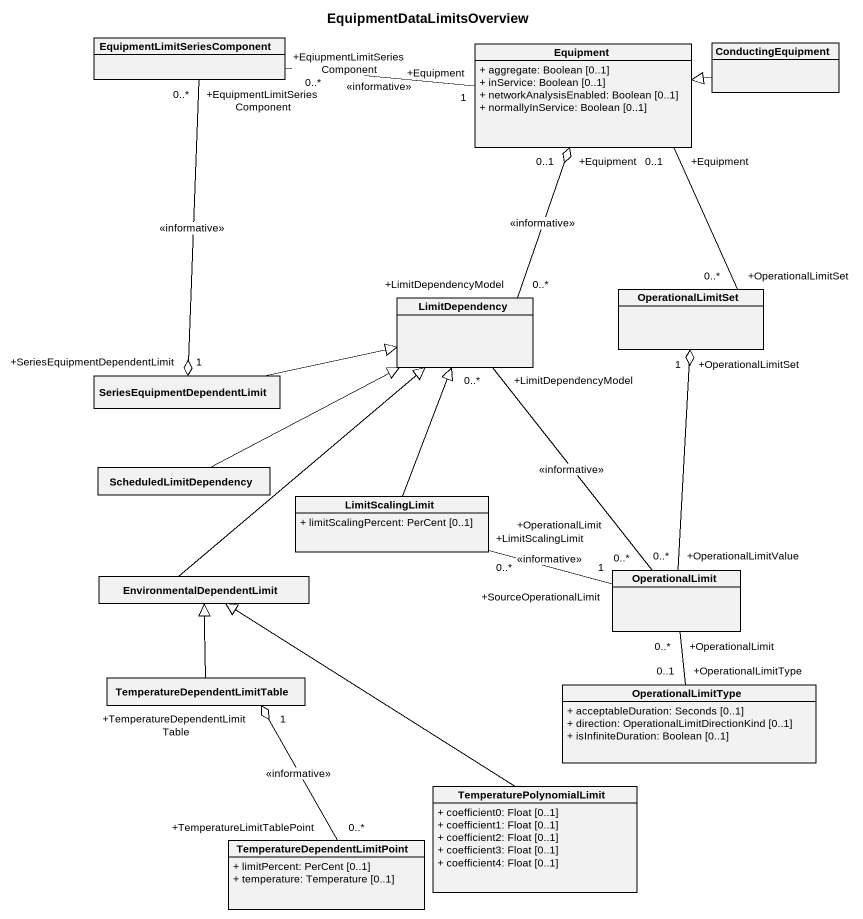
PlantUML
@startuml
title EquipmentDataLimitsOverview
hide circle
hide empty members
skinparam classAttributeIconSize 0
class "EquipmentLimitSeriesComponent" as EquipmentLimitSeriesComponen
class Equipment {
  + aggregate: Boolean [0..1]
  + inService: Boolean [0..1]
  + networkAnalysisEnabled: Boolean [0..1]
  + normallyInService: Boolean [0..1]
}
class ConductingEquipment
class LimitDependency
class OperationalLimitSet
class "SeriesEquipmentDependentLimit" as SeriesEquipmentDependentLimi
class ScheduledLimitDependency
class LimitScalingLimit {
  + limitScalingPercent: PerCent [0..1]
}
class EnvironmentalDependentLimit
class OperationalLimit
class "TemperatureDependentLimitTable" as TemperatureDependentLimitTab
class OperationalLimitType {
  + acceptableDuration: Seconds [0..1]
  + direction: OperationalLimitDirectionKind [0..1]
  + isInfiniteDuration: Boolean [0..1]
}
class TemperaturePolynomialLimit {
  + coefficient0: Float [0..1]
  + coefficient1: Float [0..1]
  + coefficient2: Float [0..1]
  + coefficient3: Float [0..1]
  + coefficient4: Float [0..1]
}
class "TemperatureDependentLimitPoint" as TemperatureDependentLimitPoi {
  + limitPercent: PerCent [0..1]
  + temperature: Temperature [0..1]
}
EquipmentLimitSeriesComponen "+EqiupmentLimitSeriesComponent\n0..*" -right- "+Equipment\n1" Equipment : <<informative>>
EquipmentLimitSeriesComponen "+EquipmentLimitSeriesComponent\n0..*" --o "+SeriesEquipmentDependentLimit\n1" SeriesEquipmentDependentLimi : <<informative>>
ConductingEquipment -left-|> Equipment
LimitDependency "+LimitDependencyModel\n0..*" -up-o "+Equipment\n0..1" Equipment : <<informative>>
OperationalLimitSet "+OperationalLimitSet\n0..*" -up- "+Equipment\n0..1" Equipment
SeriesEquipmentDependentLimi -right-|> LimitDependency
ScheduledLimitDependency -right-|> LimitDependency
LimitScalingLimit -up-|> LimitDependency
LimitScalingLimit "+LimitScalingLimit\n0..*" -right- "+SourceOperationalLimit\n1" OperationalLimit : <<informative>>
EnvironmentalDependentLimit -up-|> LimitDependency
OperationalLimit "+OperationalLimit\n0..*" -up- "+LimitDependencyModel\n0..*" LimitDependency : <<informative>>
OperationalLimit "+OperationalLimitValue\n0..*" -up-o "+OperationalLimitSet\n1" OperationalLimitSet
OperationalLimit "+OperationalLimit\n0..*" -- "+OperationalLimitType\n0..1" OperationalLimitType
TemperatureDependentLimitTab -up-|> EnvironmentalDependentLimit
TemperaturePolynomialLimit -up-|> EnvironmentalDependentLimit
TemperatureDependentLimitPoi "+TemperatureLimitTablePoint\n0..*" -up-o "+TemperatureDependentLimitTable\n1" TemperatureDependentLimitTab : <<informative>>
@enduml
